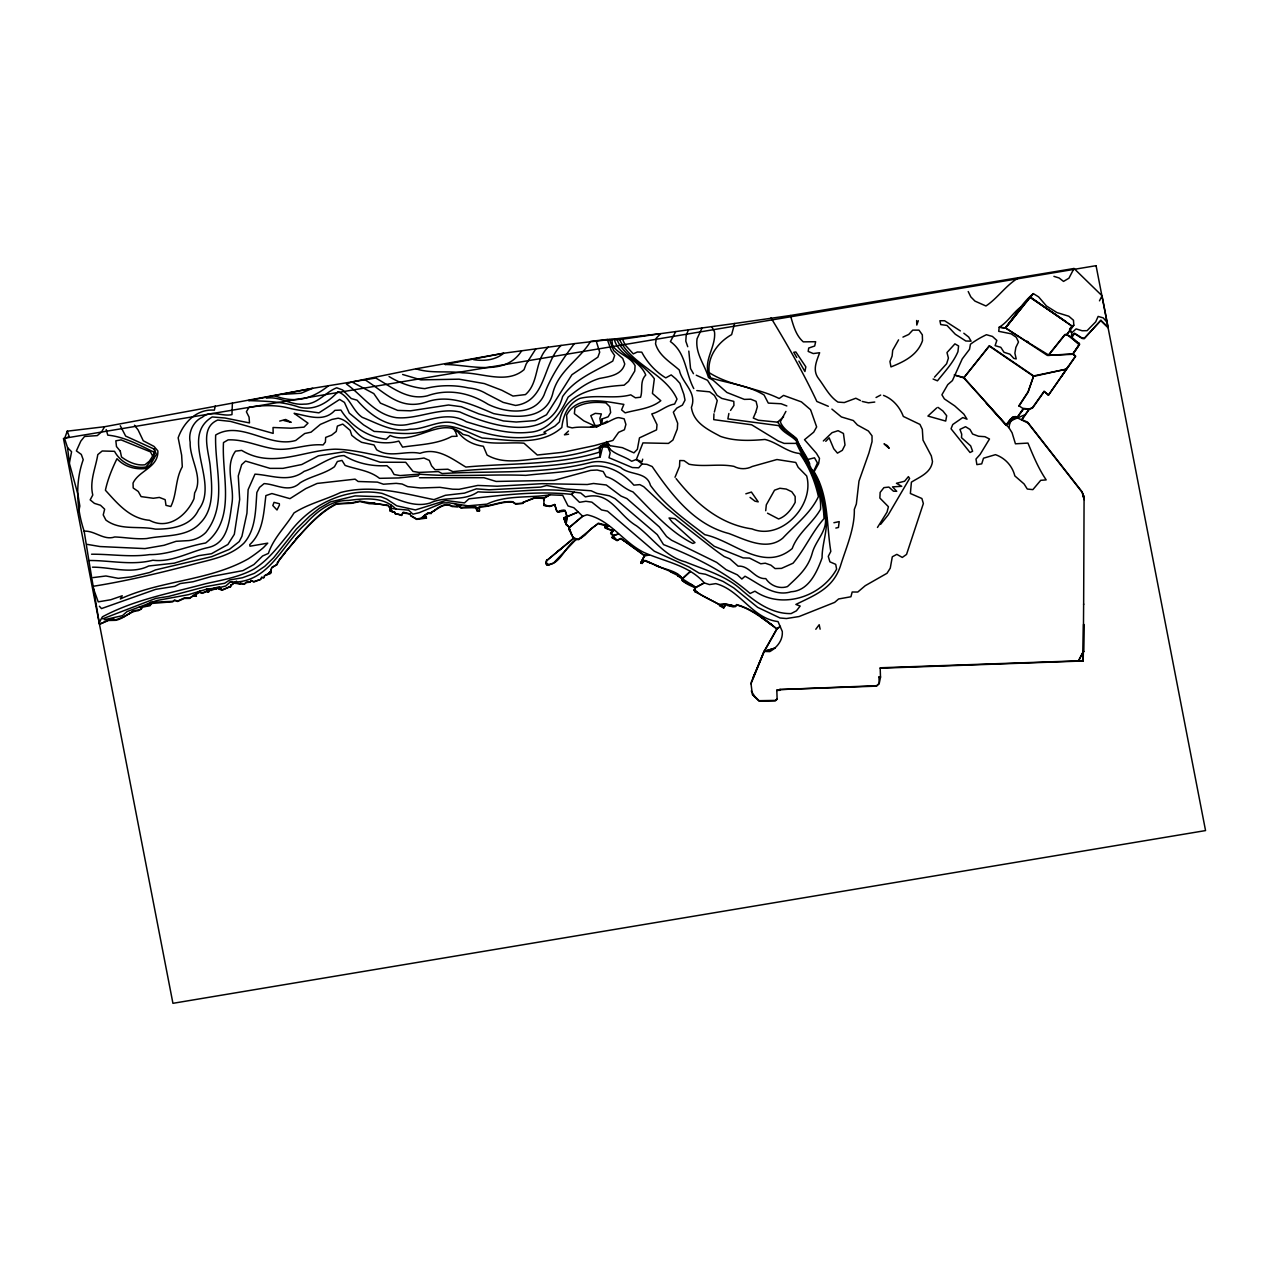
<?xml version="1.0" encoding="UTF-8"?>
<svg xmlns="http://www.w3.org/2000/svg" width="1269" height="1269" viewBox="0 0 1269 1269"><rect width="100%" height="100%" fill="white"/><g stroke="black" fill="none" stroke-linecap="round" stroke-linejoin="round"><path stroke-width="1.5" d="M1083.631 603.996L1083.218 660.975L880.194 668.224M543.925 503.745L543.893 505.078L549.731 506.077L554.712 504.761L549.747 506.521L543.909 505.522L543.893 504.412M1083.647 604.425L1084.075 499.193L1082.774 493.403M1083.218 660.975L1083.647 624.174L1083.694 651.917L1083.488 651.06L1078.523 660.832L880.178 667.78L880.496 677.392L879.211 683.531L876.609 686.132L779.864 689.559L876.593 685.688L879.211 683.531L878.957 677.011L880.48 676.948L878.957 677.011M272.01 567.655L277.07 564.515L279.275 559.708L298.485 536.2L295.629 539.452M782.386 631.661L778.024 621.572C752.501 618.653 740.144 589.942 715.811 583.629L709.434 584.581L704.279 582.899C688.94 565.117 664.036 561.548 643.557 552.269C623.079 542.006 609.992 519.687 587.055 514.802L582.661 516.229L573.81 507.711L568.052 505.95L562.706 495.354L549.874 494.815L543.941 498.019L543.909 504.856L546.812 505.728M694.222 590.688L694.889 587.69L704.279 582.899L694.904 588.134L694.904 591.687L719.745 604.758L725.773 604.123L735.481 606.185L736.575 604.567C751.803 608.85 765.017 619.113 776.977 629.027L763.89 652.155L750.994 683.769M713.939 413.853L713.733 419.642L751.629 424.782L778.294 441.041L784.115 443.389L796.456 443.389C806.196 464.359 821.868 485.012 820.551 509.266C812.557 523.431 797.82 532.901 792.205 548.557C763.24 572.906 733.656 540.721 704.834 534.693C685.546 519.893 664.956 505.554 650.458 485.392C646.778 471.227 629.694 475.637 620.604 467.436C610.992 463.09 600.189 459.711 589.688 462.757C541.387 474.765 491.246 470.593 442.104 473.559L438.36 471.592L419.008 472.417L412.996 471.418L405.699 462.297L380.097 462.202L362.141 456.063L343.788 451.859L318.487 455.809L301.736 464.533L282.939 468.356L270.027 468.372L245.567 461.075L241.681 464.66L238.271 475.923L239.682 499.415L234.321 534.312L227.881 544.496L211.479 553.728L198.757 555.648L174.25 563.166L148.711 565.99C131.675 574.651 110.8 567.021 92.447 567.18M596.779 426.717L594.352 425.734L600.078 425.083L596.779 426.717L595.32 426.225L583.835 420.88L574.365 413.662L574.952 408.031C584.026 402.146 595.399 401.75 605.868 402.892L609.802 406.746L610.643 412.536L608.137 416.803L602.109 418.96L601.918 424.195L596.779 426.717C588.388 427.843 580.314 426.289 572.16 427.907L567.386 426.67L566.608 415.09C577.665 394.247 605.091 401.575 623.872 404.383L621.572 409.871L625.157 412.869C637.165 409.475 650.775 408.792 660.816 400.718L652.425 393.453L654.344 378.749C643.748 363.965 624.126 356.526 616.972 339.616M104.296 619.748L122.459 615.655L126.979 611.61L156.896 600.507L188.446 594.669L206.799 589.117L211.384 589.752L206.863 591.116L208.259 592.29L209.528 590.022L225.787 586.008L230.181 582.027C268.727 584.2 281.385 545.258 305.67 523.843C316.742 511.534 330.971 500.065 348.436 500.462C364.013 498.32 383.904 496.496 395.849 508.996L408.586 510.122L412.901 514.167L419.135 512.724L442.675 502.936L448.861 502.794L476.081 507.124C474.923 511.47 482.664 511.915 477.017 509.9M569.258 530.109L569.353 527.507L582.661 516.229L568.94 527.666L572.7 537.136L576.475 539.008L553.57 563.008L548.716 564.721L546.098 562.913L546.844 560.39L573.509 538.643L578.585 539.23L598.318 523.193L609.041 525.905L606.059 527.967L605.043 527.285L605.551 525.826L598.333 523.621L591.211 528.554L585.009 535.137L578.601 539.674L576.491 539.436C565.149 545.305 560.454 565.355 546.653 564.816L546.162 563.135M1048.4 395.246L1075.525 356.478L1072.908 353.845L1079.554 343.931L1071.512 337.11L1071.702 332.875L1069.672 329.528L1073.812 325.245L1073.479 320.248L1068.784 316.219L1056.918 312.555L1046.449 305.988L1038.613 296.883L1033.378 293.631C1021.799 302.894 1014.74 316.552 1005.365 327.83L1047.369 355.431L1072.924 354.289L1075.509 356.034L1048.4 395.246L1044.054 391.344L1048.384 394.802M786.843 405.953L781.085 403.748L768.284 403.098L764.097 395.024C747.647 384.919 728.136 383.524 710.196 377.67C705.104 359.619 716.446 343.233 731.626 334.619L734.656 323.484L790.428 315.489L1074.018 268.489L1102.031 295.772L1108.075 327.307L1100.921 320.311L1084.107 338.617L1082.219 338.522L1074.526 333.636L1071.528 337.554L1078.983 344.66L1079.062 343.042M765.715 510.693L766.317 504.84L774.534 490.199L779.88 488.264L786.257 489.073L791.793 491.753L795.155 496.496L795.187 502.334C791.523 509.234 786.193 516.309 778.611 518.989L767.523 513.199M782.338 632.39C782.656 640.686 776.723 647.761 769.775 651.6L764.112 651.425L753.167 677.694M796.456 443.389L796.678 441.247C791.269 435.283 783.084 432.999 778.754 425.638L727.883 418.881L728.866 413.504M734.656 323.484L660.626 333.652L574.334 343.645C562.468 359.603 550.857 376.005 544.004 395.119C534.075 416.406 505.681 412.917 488.073 404.303C469.847 392.755 448.052 388.362 427.367 395.817C407.381 400.766 391.629 386.886 375.751 378.035L312.682 388.298L104.613 426.717L101.552 431.936L97.285 435.6L84.547 436.473L80.819 441.12L76.394 450.892L81.295 454.429L83.215 459.695C75.077 482.442 76.473 508.393 84.135 531.14C94.889 530.537 103.852 540.737 114.749 536.961C125.504 537.374 136.069 539.468 146.871 538.532C164.684 534.852 187.13 537.644 200.248 523.034C214.858 508.631 211.875 485.456 210.273 466.881C208.988 451.923 199.296 427.843 217.713 420.039L230.514 421.403L273.152 433.395L273.041 427.51L291.156 428.192L303.989 427.145L308.002 423.164L294.107 413.313C307.733 415.788 323.69 422.672 334.873 410.363L340.933 410.061C350.625 425.797 367.74 437.123 386.204 439.217L390.138 435.521C414.804 446.529 441.485 414.582 462.884 434.331L468.578 435.743C484.076 446.704 505.792 441.723 523.954 443.182L537.295 455.016L562.96 452.287L594.431 445.625L612.927 440.406L618.622 432.332L624.411 429.747L625.903 424.433L624.158 418.802L619.573 417.787C614.593 415.978 597.001 431.555 602.109 418.96M84.135 531.14L88.878 560.501C110.292 560.327 131.802 565.704 152.883 560.232C172.14 562.643 189.779 551.523 208.275 547.51C228.372 543.132 229.467 519.544 232.021 503.016C234.606 485.694 224.201 466.722 235.526 451.145L241.697 450.4C272.47 469.038 303.418 450.194 335.206 449.178C365.075 449.702 393.469 463.407 423.957 458.014L429.287 460.346L431.587 465.85L435.013 469.704L447.909 469.229L452.922 471.656C501.905 466.278 552.094 469.863 600.221 456.888L602.68 446.625L606.693 444.88L606.582 441.58L610.024 445.657L622.365 447.671L633.929 452.859L637.355 449.337L639.481 437.853L656.565 429.874L657.009 424.655L651.79 413.916C660.039 411.775 666.257 405.414 674.616 404.05L677.011 399.1C665.495 373.419 631.994 365.218 619.558 339.632L607.328 339.457L590.577 341.361C579.283 360.237 557.71 371.135 552.57 394.215C545.147 420.626 514.833 417.755 493.641 413.599C472.354 404.7 449.686 393.707 426.336 402.067C399.703 410.855 385.316 392.391 365.234 379.97M263.793 577.696L261.588 577.443L263.793 577.696L264.507 575.761L271.122 571.986L271.249 570.368M232.386 403.066L231.957 414.614C222.138 416.819 211.13 409.633 202.31 417.231C193.142 421.308 188.129 432.634 190.16 442.215C189.478 459.267 203.754 477.334 194.649 492.895L193.998 498.685C186.622 515.706 168.238 530.394 149.504 520.29C129.724 518.577 117.684 503.698 105.406 490.246C107.77 479.174 112.116 468.689 116.97 458.712C124.251 466.659 135.228 469.816 145.745 468.499L150.44 464.819L156.357 454.365L154.358 449.178L125.647 436.076L120.269 425.718M78.694 511.74L79.836 506.061L77.932 494.45L69.367 463.248L67.574 447.687L64.576 438.551L67.257 431.174L104.613 426.717M610.024 445.657L604.393 444.023L600.697 446.593L599.571 452.097L600.221 456.888M1020.91 306.908C1012.821 312.872 1007.84 322.152 999.211 327.196L998.719 331.32L1011.155 333.81L1016.31 337.3L1018.499 342.011L1015.866 347.405L1014.883 353.179L1016.215 358.921L1013.804 358.397L1009.886 354.162L1004.017 352.306L1000.797 347.325L995.102 345.644L996.831 340.425L992.437 336.444L986.441 334.715A93.351 85.15 -2.1 0 0 970.452 344.216L969.516 349.308L962.251 358.889L952.4 380.605L947.784 384.602L941.899 394.786L944.374 398.91L954.7 405.874L963.853 414.106L967.026 419.214L962.79 417.564L952.749 424.512L951.036 428.779L970.024 452.494L972.609 451.256L970.658 445.863L961.49 437.662L961.712 434.188L959.951 429.414L965.535 426.701L969.976 429.43L972.577 434.014L978.542 436.25L984.934 436.695L989.487 439.011L980.065 454.492L975.988 459.029L976.876 464.628L981.714 463.851L983.507 458.204L995.467 454.667C1005.159 458.046 1012.361 465.945 1014.835 475.907L1024.083 483.949L1027.287 489.041L1032.871 489.628L1040.723 480.317L1046.195 479.904C1038.518 468.642 1033.283 455.872 1027.953 443.087L1015.438 443.801L1012.075 432.761L1008.918 427.653L1009.997 422.498L1015.359 416.898L1016.881 417.739L1023.433 408.38L1029.159 408.999L1032.585 407.523L1044.054 391.344M215.318 405.921L214.366 410.157C196.885 408.729 183.624 422.276 178.168 437.821L181.641 455.174L182.292 466.802C175.201 479.063 177.01 494.038 170.823 506.521L165.985 505.363L165.16 499.669L159.355 497.416L153.327 498.273L141.097 496.607L138.258 491.468L133.197 487.978L133.039 483.092C138.892 470.418 158.435 467.642 157.879 450.955L154.041 446.434L143.27 440.771L138.131 430.017L134.466 425.194M719.523 605.202L719.729 604.33L725.773 604.123L723.727 607.661C715.034 600.84 702.867 597.81 694.238 589.514L694.904 591.687M1075.509 356.034L1072.908 353.845L1048.527 355.383L1064.865 334.968L1066.912 334.699L1073.812 325.245L1072.146 325.784L1069.656 329.083L1071.702 332.875L1076.112 328.893L1082.108 330.749L1087.089 330.67L1095.702 321.85L1098.145 316.425L1103.221 317.885L1107.218 322.485M642.701 459.188L641.987 461.868L636.372 459.457L631.629 461.266C623.602 455.46 611.69 454.159 606.693 444.88C588.562 451.669 569.48 456.317 549.921 457.744C529.11 458.046 506.093 466.167 487.074 455.032L483.362 446.244C473.147 444.864 463.867 440.184 457.76 431.65L455.254 431.016L452.541 427.891M150.757 602.315L149.996 605.599L142.366 607.264L150.757 602.315L172.758 601.332L174.583 600.047L177.628 601.046L184.195 598.016L189.62 597.937L199.756 592.242L202.12 593.369L206.879 591.544M714.368 412.06L717.239 400.56L714.399 395.436L709.657 391.835L696.824 390.598M694.889 587.69C693.255 582.519 681.136 583.899 682.706 578.68L690.431 571.336L682.69 578.236C677.979 582.233 706.246 592.337 691.446 584.977M682.151 580.679C681.691 570.653 660.673 569.051 654.423 564.721M69.367 463.248L71.587 451.732L67.574 447.687M755.737 412.33L757.371 406.667L756.07 401.337L750.772 399.212L744.348 399.386L726.931 392.486L713.226 380.335L708.483 377.575C704.628 364.282 695.047 353.48 697.062 338.76L702.011 328.052M410.696 515.42L416.644 518.958L421.26 518.18L424.623 515.262L427.827 513.469L431.238 513.469L431.555 512.01L435.315 510.122M431.238 513.469L431.555 512.01M643.415 554.87L649.205 555.061L644.62 555.854L620.938 538.468L617.083 540.134L612.118 537.358L613.149 535.439L611.452 533.535L613.688 529.966L612.404 530.807L606.074 528.412L605.059 527.73L605.551 525.826M918.312 320.74L916.789 325.054L916.646 320.534M688.417 329.877L686.18 335.428L685.799 341.155L687.735 346.707M751.264 682.246L763.875 651.711L776.961 628.599L780.435 626.378L776.977 629.027L760.781 616.972M753.469 676.932L754.389 674.283M755.626 412.552L753.278 418.056L758.307 420.229L777.532 422.165L785.257 431.365L795.584 438.106C807.782 462.471 823.47 486.344 824.644 514.738C829.244 529.554 815.586 539.959 812.192 553.332C807.956 568.401 798.296 576.38 787.462 586.579C779.325 589.276 770.426 585.675 765.794 578.601C754.5 579.346 749.582 565.181 738.114 566.164L729.881 558.868L724.187 556.536A326.974 298.247 -2.1 0 1 709.181 545.432L674.981 518.656L669.049 517.974L672.126 522.003L695 542.64L692.842 543.465C669.334 531.584 651.378 510.281 632.961 491.896C623 488.533 616.211 479.285 606.122 476.7L603.187 471.513L597.128 470.022L590.688 470.371L554.077 480.38L496.1 481.443L483.917 477.699L419.452 477.747M809.796 464.121C806.687 455.254 799.882 448.084 796.853 438.9C791.095 433.205 783.528 429.937 780.292 421.831L785.908 411.41M389.995 510.36L391.233 505.284L390.202 511.026L394.58 512.327L392.565 511.55L388.251 505.76L378.844 504.063L369.12 503.682L359.936 501.541L351.592 503.317L336.618 504.031C315.362 514.643 299.31 536.279 284.573 552.951M390.535 508.679L388.235 505.316L371.278 503.047M271.138 569.559L271.994 567.227L277.07 564.515M1074.018 268.489L1068.926 278.212L1063.533 281.401L1059.092 277.974L1053.92 276.356M675.013 477.287L679.518 466.389L679.803 460.52L684.054 460.647L689.083 464.232C703.883 467.23 719.285 463.439 733.958 466.373A18.115 16.529 -2.1 0 0 752.231 466.484L776.929 459.521L795.758 462.455L798.169 467.309L806.656 475.938C814.888 505.03 781.387 540.975 752.057 528.919C719.967 524.398 695.539 503.27 676.123 478.635M898.579 339.854L892.694 350.26L892.107 356.066L889.95 361.538L890.965 366.9C903.972 361.792 917.519 355.209 922.5 340.695L922.325 334.81L918.978 330.13L912.744 330.13L908.731 334.445L902.941 337.11M621.747 539.23L644.604 555.425L640.893 562.976L642.114 563.436L644.081 560.961L645.651 561.041L678.011 574.619L677.646 575.856L691.431 584.533M677.646 575.856L678.011 574.619M279.545 504.84L277.007 509.995L272.819 505.554L274.025 502.365L279.402 503.745M1099.477 300.832L1102.031 295.772M120.301 451.256L121.507 456.999C128.153 461.964 136.481 465.834 144.967 464.787L149.393 461.17L152.692 456.079L154.564 452.446L154.358 449.178M812.001 469.482L814.095 471.719L818.632 463.661L819.488 458.395L816.427 453.303L804.514 439.708L813.699 432.174L816.649 426.923L810.875 410.553M569.353 527.507L566.101 524.541C566.164 518.91 568.988 505.744 558.265 511.724L556.805 511.026L554.696 504.316M640.893 562.976L644.604 555.425M1083.504 651.489L1078.523 660.832L1083.203 660.53M400.607 514.992L401.527 515.404L403.415 512.216L410.157 513.977L410.712 515.864L416.66 519.402L426.447 518.133L424.623 515.262L427.812 513.025L431.222 513.025M402.844 512.549L401.527 515.404L395.484 513.564L401.512 514.96M644.62 555.854L640.877 562.532L642.114 563.436M521.733 350.672C505.062 376.956 470.466 364.742 445.054 364.489L503.65 353.242L574.334 343.645M141.636 608.517L138.242 610.706C129.898 611.055 123.886 618.939 115.479 620.335L108.468 620.478L99.474 624.3L88.878 560.501M535.899 348.737L526.143 364.06L524.049 369.644C507.013 384.444 482.458 372.864 462.487 372.848C447.069 370.643 431.048 373.784 416.01 368.803L351.941 381.969L346.389 384.015C363.108 395.849 374.609 414.455 396.309 417.675C417.723 419.579 438.424 407.238 459.886 411.981C491.595 426.511 549.874 443.611 562.611 396.562C574.905 378.733 595.066 371.468 612.768 361.078L614.656 355.51L611.246 350.593L607.328 339.457M569.242 529.681L573.493 538.199L546.622 560.787M1070.195 329.988L1066.896 334.255L1064.85 334.524L1048.511 354.939L1027.969 342.376C1025.051 340.584 1030.825 343.249 1026.795 342.059M642.098 562.992L644.065 560.533L645.635 560.597L658.817 566.545M1083.583 496.036L1082.076 491.817L1028.493 423.291L1015.359 416.898L1010.441 419.246L1006.158 425.083L1009.997 422.498L1005.984 424.655L963.742 377.464L954.209 374.942L963.758 377.892L1006.143 424.861M260.668 579.378L253.863 581.551L251.119 580.726L253.879 581.995L260.668 579.378L261.588 577.443M548.256 347.119C534.217 360.079 539.484 382.492 525.445 394.58L512.977 396.071L501.81 390.249L484.361 383.587L459.013 379.177L420.927 379.875L402.622 374.482M675.727 331.558L670.413 341.583C686.164 352.909 685.371 372.832 693.762 388.584M1018.928 406.191L1028.112 392.184L1033.648 375.925L989.312 345.691L963.758 377.892L989.328 346.12L1033.664 376.37L1066.293 369.168L1033.648 375.925L1028.096 391.74L1018.912 405.763L1023.449 408.824L1029.159 408.999L1021.704 419.579L1027.604 422.149L1028.509 423.735M1072.924 354.289L1079.57 344.375L1066.912 334.699L1071.512 337.11L1073.526 334.493M771.584 624.554C761.352 617.781 749.582 608.137 736.591 605.012L735.497 606.63L733.165 606.836L727.47 605.503L727.438 604.409L733.514 605.868L725.789 604.567L723.742 608.105L719.539 605.63L719.745 604.758L720.142 605.741L725.773 604.123M730.547 410.426L733.942 405.398L733.799 401.385L721.791 398.418L717.064 395.325L707.515 380.288L696.269 375.212M1021.719 420.007L1029.175 409.443L1032.601 407.968L1044.07 391.788M1073.4 353.131L1078.999 345.105M1061.947 375.846L1068.704 365.726M796.678 441.247C809.067 465.707 823.295 490.231 824.009 518.624C811.906 532.298 804.847 549.176 793.03 563.214L781.482 568.385L775.073 568.575L770.918 565.165L765.286 563.198L760.765 563.785L749.598 558.106L743.142 557.9L714.304 546.336L666.051 507.584L643.716 486.677L639.798 484.615L633.865 485.155C621.889 471.1 601.76 461.059 583.47 468.42C564.546 472.56 545.036 473.115 525.842 475.367C490.405 474.003 454.524 477.16 419.404 474.13L418.136 475.907L398.878 477.937L379.526 478.334C369.39 470.323 356.811 469.578 345.105 465.406L341.98 460.425L337.38 461.504L334.461 466.738C324.118 474.241 310.968 476.049 300.15 482.791C289.031 493.419 276.436 484.235 264.111 483.6L259.526 487.391L256.861 492.483C255.561 509.599 255.957 529.506 243.981 543.1C231.608 555.219 214.128 558.947 197.916 563.055C163.162 572.113 127.899 580.869 92.669 586.357L98.221 601.855L110.768 599.745L122.236 595.78L120.349 598.952C161.337 580.092 208.925 581.075 248.391 558.772A138.162 126.012 -2.1 0 0 263.444 547.589L267.743 543.148L250.009 546.209L249.707 544.687C263.317 532.076 263.666 512.708 265.887 495.592L271.899 493.546L289.966 498.654L305.797 488.597L317.139 483.441L355.082 479.159L358.144 481.49L377.416 482.125L383.444 484.219L396.166 483.346L402.099 484.012L407.714 486.614L420.515 488.01L439.867 487.328L452.605 489.199L459.045 489.311L477.794 485.44L497.115 486.217L542.164 483.679L587.277 484.52L593.495 483.473L606.296 484.996L621.096 496.1L626.886 498.558L659.372 526.952L666.574 536.501L671.491 540.197L716.684 562.405L726.185 569.718L737.352 574.841L741.857 579.029L745.014 576.237C759.243 583.629 773.995 597.176 791.142 591.751C808.654 590.799 816.966 572.129 822.074 557.884C822.026 542.196 829.466 526.778 825.183 511.264C823.184 497.638 820.948 483.743 813.429 471.894L817.442 462.979L814.524 457.808L808.512 459.299M877.482 527.46L887.015 512.153L888.427 506.728L879.861 498.051L880.147 492.42L883.922 487.629L888.887 487.074L893.471 491.198L896.723 491.309L892.519 486.868L901.736 486.313L896.453 483.299L904.591 481.237L908.414 476.621L909.587 478.476L888.189 514.928L880.559 524.398M561.057 345.422C542.561 363.426 546.527 401.385 515.547 405.445L503.174 402.384L486.424 393.739A38.958 35.532 -2.1 0 0 468.404 387.917C453.937 384.713 439.011 385.03 424.829 388.647C412.187 387.473 399.846 383.175 389.044 376.528M611.15 532.52L611.452 533.535L610.643 533.17L612.388 530.363L605.059 527.73M815.808 629.265L819.187 624.729L820.123 629.17M200.597 590.64L195.188 594.463L196.346 596.319L193.062 595.796L189.636 598.365L184.211 598.46L177.644 601.474L174.599 600.475L172.774 601.776L151.661 603.457L149.996 605.599M1071.512 337.11L1074.51 333.192L1082.203 338.093L1084.091 338.173M236.557 581.107L230.625 585.596L233.845 583.185L244.267 584.343L246.376 582.582L249.961 582.217L251.103 580.282M249.961 582.217L251.119 580.726M264.507 575.761L270.535 573.461L270.027 571.954L271.122 571.986M284.922 552.967L277.07 563.087M934.492 377.163L946.626 363.743L948.419 358.096L946.975 352.56L954.907 343.867L958.587 345.961L957.936 351.703C953.209 362.791 944.961 371.357 937.458 380.811L933.096 379.019M1006.285 424.623L1012.567 417.089L1015.248 416.597L1016.897 418.183L1024.971 414.725M1016.39 417.913L1015.359 416.898L1012.583 417.533L1006.301 425.067L1008.918 427.653M239.762 584.152L240.333 583.026L244.251 583.899L246.36 582.138L249.945 581.773M295.804 539.246C308.208 526.096 320.153 511.359 336.602 503.587L351.576 502.873L359.92 501.096L371.278 503.047M619.558 339.632L660.626 333.652L656.359 338.062L655.534 343.756C658.944 355.78 670.603 362.22 679.312 370.04C682.04 383.286 697.442 392.216 691.399 407.381C693.54 423.037 708.245 429.779 720.459 436.377C734.545 441.311 750.217 440.771 764.937 439.455C777.183 442.326 786.828 452.24 799.644 453.477C808.845 466.167 815.142 481.522 818.41 496.655C810.352 513.564 795.14 524.874 782.751 538.167C766.873 551.365 745.411 539.674 728.961 533.535C694.143 524.716 671.507 494.64 652.155 466.532L646.984 464.375L642.066 463.978L638.656 467.817L632.311 467.547L609.009 457.728L610.167 452.747L607.914 447.243L600.697 446.593M823.343 440.962L832.067 432.666L838.095 430.683L843.441 433.475L844.995 445.007L842.315 450.336L837.461 453.128L833.749 448.734L829.149 437.821L825.77 441.326M1084.107 338.617L1100.921 320.311M1033.378 293.631L1005.365 327.83L999.211 327.196L1005.381 328.274L1030.206 296.946L1072.162 326.212L1030.222 297.374L1066.357 321.85M267.553 574.524L270.503 571.447M211.4 590.18L217.285 588.404L222.154 590.244L230.657 586.405L222.138 589.799L217.269 587.975L206.799 589.117L209.544 590.466M1069.704 330.575L1069.672 329.528M568.496 431.048L564.435 434.823L568.56 434.236M936.776 407.872L927.909 416.058L945.706 421.07L946.69 415.756L942.946 410.997L937.981 407.349M777.12 698.807L775.343 700.409L759.084 700.694L752.977 694.746M678.027 575.063L681.453 577.284L670.365 571.764M777.532 422.165L783.576 416.851M556.837 551.967L562.405 547.827M208.259 592.29L208.798 591.862M193.062 595.796L196.885 593.575M1005.429 424.592L986.124 402.955M102.646 618.844L155.77 598.413L168.507 596.446L205.737 586.627L224.692 583.264L229.784 579.949L242.458 577.76L254.355 573.366L264.729 566.355L273.644 557.773L296.407 529.094L309.668 516.134L319.344 508.298L330.273 501.969L355.082 495.893L380.827 496.75L386.728 499.082L396.753 505.808L415.407 509.948L445.784 500.509L464.47 502.905L468.991 498.828C502.778 495.084 537.437 490.738 571.447 494.355L574.365 492.198L580.742 492.991L585.406 496.909C610.31 490.453 618.035 515.103 636.499 525.826C652.9 538.04 664.559 556.457 685.419 561.897C704.628 569.844 725.456 575.412 741.382 589.736C755.341 601.982 771.6 613.942 791.095 613.593L796.393 610.833L800.184 606.059L795.885 604.441C814.777 595.113 832.591 588.721 840.268 566.513C845.963 547.938 854.783 528.84 854.323 509.392L856.353 503.983L858.97 481.125L868.9 453.096L872.041 441.644L872.025 435.838L868.408 431.016L857.432 424.988L853.323 420.531L841.41 416.946L831.893 409.11M580.187 538.104L581.821 537.406M1018.737 277.737C1006.016 285.049 997.926 298.025 985.934 305.988L974.957 301.102L970.817 296.898L968.215 291.537M427.827 513.469L421.26 518.18L426.432 517.689L424.623 515.262M130.025 612.959L123.743 616.861L115.463 619.906C109.118 615.179 92.875 632.914 102.44 616.813C134.831 599.46 170.68 593.162 205.721 583.692C222.186 580.028 239.286 577.141 254.117 568.956C268.235 560.073 278.181 546.701 288.571 533.995C309.588 504.808 345.85 486.693 382.001 493.371C397.181 498.891 413.551 508.06 430.159 503C445.562 495.624 463.391 502.032 477.985 491.833C509.741 494.117 542.402 486.17 574.365 492.198M461.408 505.443L457.459 506.696L452.161 506.141C445.784 501.905 438.011 507.314 433.443 511.296M455.159 504.047L459.648 506.537L452.176 506.585C444.848 501.874 437.726 509.012 431.571 512.454M543.957 498.447L534.82 497.559L523.304 502.334L534.836 498.003L543.957 498.447L549.874 494.815C529.046 498.225 506.299 494.799 486.931 504.142L467.769 505.855M328.021 386.173C311.539 399.196 294.709 403.479 274.818 395.801M402.86 512.993L410.157 513.977M601.506 424.338L607.343 421.165M604.393 444.023L599.365 446.736L599.571 452.097C556.33 465.58 510.439 462.868 465.85 467.071C451.907 458.807 437.297 446.942 419.96 453.334C405.747 450.225 389.773 458.363 376.671 449.781L374.054 444.975L361.554 442.294L356.415 439.09L351.767 435.346L350.165 430.365L342.741 424.084L337.364 426.083L336.237 431.476L331.621 435.124L325.673 437.408L325.387 442.056L323.103 444.943C305.845 443.389 289.205 451.938 272.01 448.48C257.321 445.895 243.315 439.217 228.103 439.867L223.487 442.564C221.536 475.859 236.716 518.815 205.673 542.989C186.765 546.209 168.714 554.87 149.552 554.601C130.263 557.392 110.911 554.077 91.574 554.22M876.038 397.514L880.67 395.056M1015.359 416.898L1010.441 419.246L1010.981 420.658L1016.897 418.183L1023.449 408.824L1020.657 412.806M128.597 614.355L132.88 611.024L141.176 609.31L142.35 606.82L139.035 607.312M613.688 529.966L610.659 533.614L613.165 535.883L618.415 533.963L613.149 535.439L612.118 537.818L617.099 540.578L620.938 538.468M64.576 438.551L69.208 436.584L67.257 431.174M565.022 510.693L558.281 512.168L556.821 511.455L554.712 504.761M479.539 511.074L479.349 506.521C490.817 506.632 501.128 500.652 512.708 501.715L515.531 503.619L523.336 503.285L515.547 504.063L512.724 502.159C501.16 501.096 490.833 507.077 479.365 506.966L479.381 508.25M267.537 574.096L270.519 573.017L270.027 571.954M459.648 506.537L460.901 508.044L476.097 507.552L476.763 508.742L479.365 507.822L466.548 506.854L460.885 507.6L459.616 506.093M745.839 493.815L751.407 492.071L758.212 501.858L754.992 501.176L750.058 497.4M279.703 421.086L285.684 419.484L291.188 422.339L283.764 420.531M146.633 605.614L149.98 605.154L151.661 603.457M199.756 592.242L202.104 592.924L206.863 591.116L208.243 591.862M835.843 528.063L838.444 527.46L839.206 521.607L833.892 522.733M93.176 577.585L105.914 575.983L118.255 578.331L131.088 576.919L149.837 572.43L155.532 569.908L211.796 556.631L229.451 549.334L239.191 541.609L241.935 536.295L246.947 513.199L248.121 489.644L254.99 474.146C271.614 475.145 288.872 483.013 304.163 471.338C317.885 467.055 329.607 456.047 344.089 455.555C356.827 463.486 371.991 466.469 386.902 465.691L391.074 469.324L394.104 474.511L400.1 475.574L419.404 474.13M416.01 368.803L503.65 353.242C495.513 360.158 483.79 361.332 473.527 359.635M193.047 595.351L196.346 596.319M874.769 402.051L868.393 402.812L862.222 401.432M604.345 525.429L609.041 525.905M590.577 426.701L595.32 426.225L590.783 415.629L595.224 413.361L601.379 413.932L599.856 418.437L601.062 424.211M477.112 510.725L479.523 510.646M779.88 689.86L776.802 689.971L777.136 699.251L775.359 700.853L759.1 701.138L752.358 694.508L750.978 683.325M776.818 690.415L779.896 690.304L779.848 689.241M505.03 502.334L507.584 501.81M266.363 398.149C279.64 395.976 290.76 405.525 303.989 404.145C317.456 404.605 325.467 392.026 336.729 387.791L342.63 389.98L351.291 398.561L357.065 400.179C370.04 415.185 389.313 429.636 410.331 423.909C428.748 420.769 448.576 410.982 466.31 421.752C486.535 427.954 507.727 434.648 529.125 432.301C549.334 431.27 560.359 413.345 568.131 397.118C577.998 389.535 587.261 382.048 599.491 378.463C609.104 376.544 621.651 375.291 624.76 363.981L622.73 358.413L613.609 350.498L609.437 339.553M239.746 583.708L230.181 582.027M281.797 394.421L301.102 393.231L312.682 388.298L248.534 400.592C265.713 401.21 282.575 401.401 299.024 407.127C314.522 411.093 327.814 402.749 337.887 391.772C349.721 396.039 352.243 410.537 362.284 417.374C377.48 423.227 392.882 432.745 410.236 429.239C425.21 429.541 439.407 419.103 454.191 423.116C483.299 433.919 515.246 443.452 545.956 433.49L543.909 432.237L554.918 426.146L559.423 421.895C564.435 391.28 598.841 386.902 624.11 385.189L628.504 381.382L634.754 371.056L635.087 365.646C630.011 356.208 617.987 354.273 612.546 345.422L611.801 339.6M1027.969 342.376L1027.144 341.171M538.389 497.638L543.941 498.019M395.849 508.996L390.9 508.346L390.202 511.026M372.325 502.73L374.847 503.079M87.307 544.385L99.981 546.542L144.967 548.605L164.002 545.305L176.121 541.308L189.002 540.578A27.87 25.412 -2.1 0 0 205.784 532.504C228.214 504.094 214.366 467.23 215.667 435.013C240.92 419.88 268.774 448.306 295.709 440.47L304.719 433.522L311.032 432.174L320.375 424.401L331.891 419.452L338.173 418.183C351.529 420.785 354.923 435.854 367.201 439.629C377.385 442.96 388.409 444.055 398.815 441.073L402.59 447.116C419.056 444.562 437.123 444.372 451.812 436.409L457.11 436.25L455.254 431.016M206.799 589.117L211.162 590.577M546.178 563.563L547.669 564.626L546.082 562.468A4.822 4.394 -2.1 0 1 546.828 559.946M390.186 510.582L392.581 511.994M727.454 604.853L733.149 606.408M828.308 406.302L816.855 401.464C803.404 372.864 787.414 344.787 770.981 317.853M696.855 591.973L694.206 590.244M645.651 561.041L650.045 562.865M621.239 538.992L623.951 540.705M860.461 400.544L855.814 398.244L844.282 402.559L837.968 402.099C829.434 396.515 824.802 386.871 818.806 378.876C812.033 370.389 816.538 361.316 819.647 352.734L813.255 353.559L808.194 351.418L808.702 348.055L814.698 345.993L815.65 341.726L803.277 341.853C795.568 335.159 793.22 324.832 790.428 315.489M218.918 588.102L220.156 588.753M883.525 395.405C892.979 399.069 899.8 407.143 903.338 416.438L919.946 424.401L922.325 429.35L923.007 440.121L931.335 455.92L932.493 461.551C930.954 472.909 919.771 476.843 911.396 482.157L910.381 493.498L921.897 498.511L923.356 503.555L906.542 554.426L902.291 557.424L896.834 554.347L892.313 556.774L890.251 568.179L886.999 573.287L865.236 585.707L857.781 592.036L852.181 592.004L850.912 596.763L838.603 598.968L834.637 602.394L799.073 616.544L786.447 618.542L780.038 617.987L757.672 607.359L733.768 587.928L723.092 581.424L705.516 574.254L699.251 573.191L688.829 566.894L654.312 551.206L607.47 511.137L601.506 509.916L591.862 502.143L585.85 501.271L579.489 502.318L571.447 494.355M884.001 443.833L887.38 445.657L889.188 448.354L884.525 444.356M351.941 381.969L373.784 393.58L380.43 403.13L397.673 410.395L410.474 410.823L448.496 405.001L461.186 406.699L478.841 413.868L503.412 420.943L516.197 422.022L535.264 420.594L546.511 414.773L571.938 374.704L597.889 357.144L599.698 352.179L596.16 340.885M1016.12 417.564L1015.248 416.597L1013.471 417.374M1026.78 341.615L1005.365 327.83L1023.496 305.29M546.352 563.769L547.669 564.626M960.363 330.908L944.596 320.74L939.901 320.74L940.726 324.578L946.991 325.435L955.319 334.255L965.82 340.996L971.102 341.187L968.707 337.062L963.821 333.239M770.109 623.872L771.6 624.887M546.098 562.913L548.731 565.165M709.45 372.816C730.643 386.284 756.625 387.362 779.198 398.529L783.544 395.389L801.421 401.892L810.621 409.76M642.066 463.978L636.372 459.457L642.939 442.897L668.446 443.42L672.903 440.073L677.313 428.97L677.678 423.243L673.331 412.187L676.837 408.079L682.421 405.097L685.022 400.116L683.896 394.453L679.898 383.301L675.838 378.828L671.19 374.91L665.765 377.876C655.661 371.833 647.238 362.585 641.765 352.163L637.371 351.989L633.294 353.861L625.141 344.962L622.667 339.553M395.182 513.326L394.564 511.883M395.071 513.659L395.722 514.199L394.58 512.327M195.204 594.907L196.33 595.875L195.188 594.463M1100.937 320.756L1108.091 327.751M754.849 696.792L751.264 690.923M613.165 535.883L617.099 540.578M99.394 606.265L101.504 608.581L155.706 589.355L174.789 586.326L180.246 583.55L192.999 581.757L211.526 576.475L242.902 570.622L253.943 564.515L262.572 555.996L268.393 553.411C273.549 537.834 285.668 526.698 293.98 512.962C308.383 503.761 325.261 499.859 340.504 492.531C371.896 484.155 403.431 493.467 433.95 499.653L445.356 495.291L464.454 493.133L476.351 488.851L489.168 489.802L540.753 487.09L546.669 485.504L565.609 488.993L591.116 490.77L596.874 493.387L609.421 495.83L615.021 498.622L657.279 534.646L663.513 544.591C694.413 556.647 724.726 571.478 750.122 593.48L754.944 591.195C781.926 609.786 821.408 596.89 836.62 569.131L835.716 564.356L829.91 561.85L828.26 556.377L830.814 551.428C826.373 524.811 828.895 495.671 814.095 471.719M120.285 451.177L116.478 446.561L115.844 440.803L121.126 439.899L150.472 451.875L152.692 456.079M1027.62 422.593L1082.092 492.261L1084.075 499.193L1082.79 493.847M605.567 526.254L606.788 527.825M606.693 444.88L610.215 449.512M425.67 516.784L426.447 518.133M796.773 357.477L793.744 352.29L795.822 351.957L805.831 366.852L804.927 371.5L798.883 361.11M565.339 520.94L563.801 517.831L567.338 517.086L566.085 524.097L563.801 517.831L578.22 511.978L563.817 518.275L566.101 524.525L569.337 527.063L566.085 524.097L565.355 521.385L567.338 517.086L565.006 510.265L558.265 511.724M693.461 373.689L690.542 368.549L688.813 351.085M572.7 537.136L573.493 538.199M711.861 326.847L714.526 331.939C716.208 347.833 701.44 362.046 710.196 377.67M270.043 572.382L270.535 573.461M571.605 534.757L568.94 527.666M614.402 339.6C618.447 355.732 639.56 359.619 645.747 375.005C639.513 381.477 643.097 389.805 640.559 397.229L635.404 397.8L630.725 394.833C614.402 399.259 596.747 394.358 579.933 398.387C568.147 403.605 563.103 415.439 561.818 427.479C540.42 446.767 508.441 439.867 482.157 438.027C465.723 431.571 447.37 419.833 429.525 429.652C411.267 436.663 392.946 432.174 374.165 431.428L363.537 424.861L349.292 413.139L344.438 402.416L339.648 399.449L318.931 412.853L306.194 411.093A110.181 100.505 -2.1 0 1 287.254 407.682C274.913 404.795 261.525 405.271 249.057 407.349L246.376 411.743L249.057 417.073L249.501 422.926L225.025 418.009L212.24 416.946C178.739 437.266 220.092 482.204 198.519 509.821C190.873 526.476 171.696 529.221 155.357 529.141C138.987 525.604 120.19 530.87 105.882 520.052L103.233 514.928L104.661 509.186L100.505 505.268L94.414 503.365L90.178 499.875L92.78 495.021C89.385 481.205 95.635 468.071 97.792 454.619L102.202 450.987L114.511 451.32C120.476 462.535 133.34 468.927 145.887 467.04L153.486 457.935L154.564 452.446C139.764 445.181 124.346 436.726 107.786 435.14L106.184 429.572M271.122 569.131L271.265 570.812M477.001 509.456L477.128 511.169M230.609 585.152L230.672 586.849M1083.678 496.385L1083.567 495.592L1084.091 499.637M1083.314 494.91L1083.076 494.244M562.167 511.566L562.04 510.661M546.416 563.912L546.653 564.816M543.941 499.526L543.941 500.478M222.154 590.244L219.394 586.77L213.16 588.388L216.285 589.292M523.288 501.905L523.336 503.285M764.112 651.425L774.978 648.094L764.112 651.425M1096.067 265.681L63.45 438.424L172.933 1003.319L1205.55 830.576L1096.067 265.681"/></g></svg>
